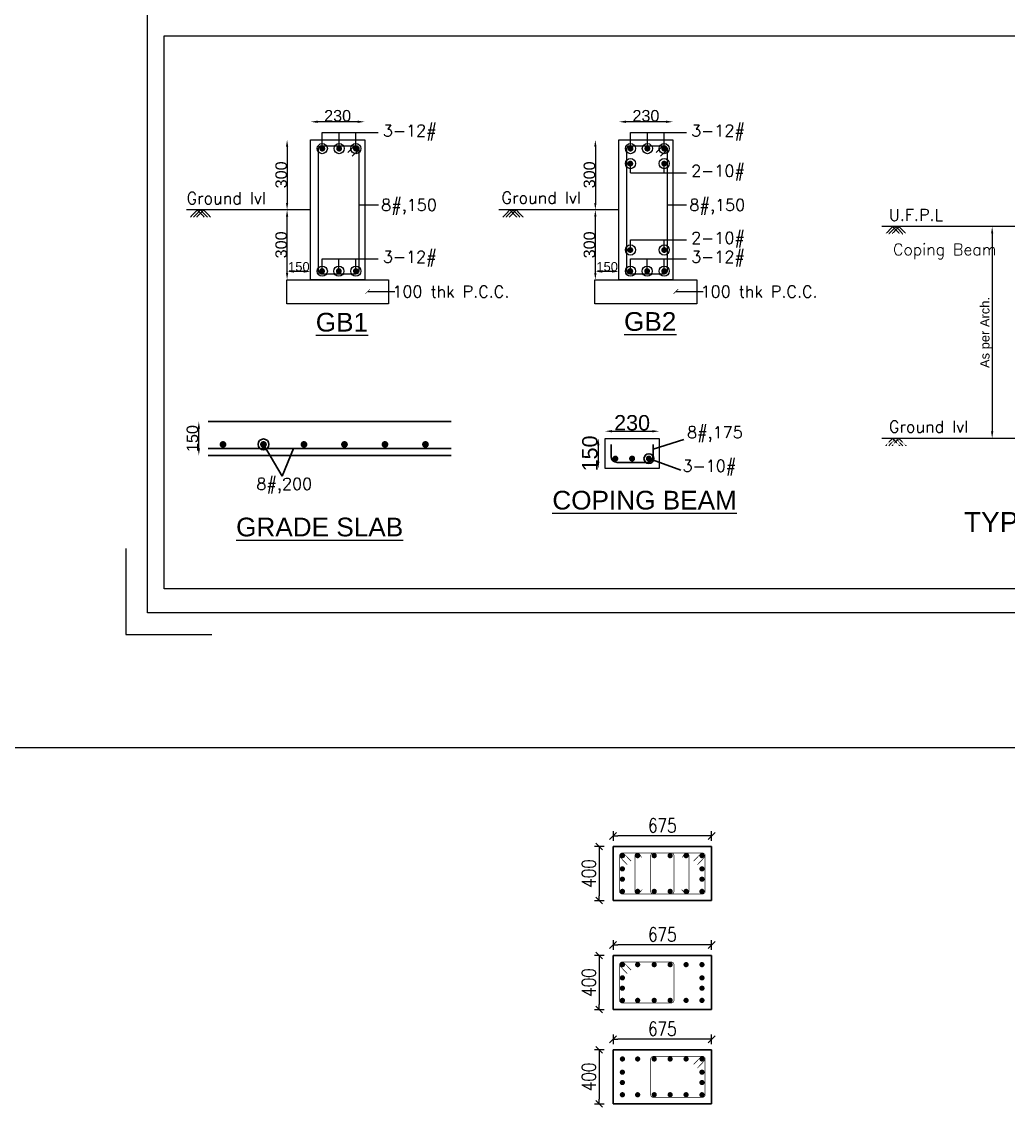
# Model space of a CAD drawing. Header units: inches. Extents: x 683042 to 921062, y -316188 to -5771.
# Drawn here: x 839426 to 860776, y -135439 to -111947 of the extents above; entities that cross this region are included whole.
import ezdxf
from ezdxf.enums import TextEntityAlignment as Align

# ---------------------------------------------------------------- set-up
doc = ezdxf.new("R2010")
doc.units = ezdxf.units.IN
doc.header["$MEASUREMENT"] = 0
doc.linetypes.add('DASHDOT', pattern=[1, 0.5, -0.25, 0, -0.25])
for name, color, linetype, lineweight in [('1-r.c.c.', 1, 'Continuous', 13), ('_0', 7, 'Continuous', 25), ('BM_TIE', 21, 'Continuous', 25), ('DIM', 135, 'Continuous', 30), ('R-FOUND', 97, 'Continuous', 30), ('R-STEEL', 5, 'Continuous', 30), ('R-text', 7, 'Continuous', 30), ('SCHEDULE', 7, 'Continuous', 30), ('SECTION', 6, 'Continuous', 30), ('STEEL', 5, 'Continuous', 30)]:
    doc.layers.add(name, color=color, linetype=linetype, lineweight=lineweight)
for name, color, linetype in [('CENTER', 252, 'DASHDOT'), ('FW', 33, 'Continuous'), ('TEXT', 35, 'Continuous'), ('TXT', 7, 'Continuous')]:
    doc.layers.add(name, color=color, linetype=linetype)
doc.styles.add('AR', font='arial.ttf')
doc.styles.add('C', font='arial.ttf')
doc.styles.add('DEEPAK', font='romans.shx')
doc.styles.add('DIM', font='romans.shx', dxfattribs={"width": 0.8})
doc.styles.add('ROMANS', font='romans.shx', dxfattribs={"width": 0.8})
doc.dimstyles.new('ali', dxfattribs={"dimtxt": 0.1, "dimasz": 0.05, "dimexe": 0.18, "dimexo": 0.0625, "dimgap": 0.03, "dimtad": 1, "dimzin": 0, "dimdsep": 46, "dimtxsty": 'AR', "dimcen": 0.09, "dimse1": 1, "dimse2": 1, "dimaunit": 1, "dimadec": 4, "dimazin": 0, "dimtfac": 1, "dimtofl": 0, "dimtmove": 0, "dimatfit": 3, "dimfxl": 0.18, "dimtolj": 1, "dimtzin": 0, "dimarcsym": 0})
doc.dimstyles.new('FND', dxfattribs={"dimscale": 3, "dimtxt": 2, "dimasz": 1.5, "dimexe": 1, "dimexo": 0, "dimgap": 0.5, "dimtad": 1, "dimlfac": 0.25, "dimzin": 11, "dimdsep": 46, "dimtxsty": 'DIM', "dimblk1": 'TICK', "dimblk2": 'TICK', "dimsah": 1, "dimcen": 0, "dimdle": 0.3, "dimse1": 1, "dimse2": 1, "dimclrd": 256, "dimclre": 256, "dimclrt": 256, "dimadec": 0, "dimazin": 0, "dimtfac": 0.75, "dimtix": 1, "dimtofl": 0, "dimtmove": 2, "dimatfit": 3, "dimldrblk": 'TICK', "dimfxl": 1, "dimtolj": 1, "dimtzin": 11, "dimarcsym": 0})
doc.dimstyles.new('Scale-100', dxfattribs={"dimtxt": 200, "dimasz": 100, "dimexe": 1.5, "dimexo": 2, "dimgap": 1, "dimtad": 1, "dimtoh": 1, "dimdec": 0, "dimdsep": 46, "dimtxsty": 'ROMANS', "dimblk": 'ARCHTICK', "dimcen": -1, "dimdle": 1.5, "dimclrd": 8, "dimclre": 4, "dimclrt": 4, "dimadec": 0, "dimazin": 0, "dimtfac": 1, "dimtdec": 0, "dimtix": 1, "dimtmove": 0, "dimatfit": 0, "dimldrblk": 'ARCHTICK', "dimfxl": 1, "dimfxlon": 1, "dimlwd": -1, "dimlwe": -1, "dimarcsym": 0})

# ---------------------------------------------------------------- blocks, each defined once
blk = doc.blocks.new('*D135')
at = {"layer": 'Defpoints', "color": 0, "transparency": 16777216}
for p in [(845679, -114503, 0), (845169, -116018), (845679, -116018, 0)]:
    blk.add_point(p, dxfattribs=at)
at = {"layer": 'R-text', "color": 0, "lineweight": -2, "transparency": 16777216}
blk.add_line((845169, -114653), (845169, -115868), dxfattribs=at)
at = {"layer": 'R-text', "color": 0, "transparency": 16777216}
for points in [[(845144, -114653), (845194, -114653), (845169, -114503)], [(845144, -115868), (845194, -115868), (845169, -116018)]]:
    blk.add_solid(points, dxfattribs=at)
at = {"layer": 'R-text', "color": 7, "transparency": 16777216, "insert": (845042, -115261), "char_height": 250, "attachment_point": 5, "rotation": 90, "style": 'AR'}
blk.add_mtext('\\A1;300', dxfattribs=at)
blk = doc.blocks.new('*D136')
at = {"layer": 'Defpoints', "color": 0, "transparency": 16777216}
for p in [(845679, -114112), (845679, -114503), (846848, -114503)]:
    blk.add_point(p, dxfattribs=at)
at = {"layer": 'R-text', "color": 0, "lineweight": -2, "transparency": 16777216}
blk.add_line((846698, -114112), (845829, -114112), dxfattribs=at)
at = {"layer": 'R-text', "color": 0, "transparency": 16777216}
for points in [[(845829, -114087), (845829, -114137), (845679, -114112)], [(846698, -114087), (846698, -114137), (846848, -114112)]]:
    blk.add_solid(points, dxfattribs=at)
at = {"layer": 'R-text', "color": 7, "transparency": 16777216, "insert": (846263, -113984), "char_height": 250, "attachment_point": 5, "style": 'AR'}
blk.add_mtext('\\A1;230', dxfattribs=at)
blk = doc.blocks.new('_ArchTick')
at = {"color": 0, "linetype": 'ByBlock', "const_width": 0.15}
blk.add_lwpolyline([(-0.5, -0.5), (0.5, 0.5)], dxfattribs=at)
blk = doc.blocks.new('*D133')
at = {"layer": 'Defpoints', "color": 0, "transparency": 16777216}
for p in [(845169, -116018), (845679, -116018, 0), (845679, -117534, 0)]:
    blk.add_point(p, dxfattribs=at)
at = {"layer": 'R-text', "color": 0, "lineweight": -2, "transparency": 16777216}
blk.add_line((845169, -117384), (845169, -116168), dxfattribs=at)
at = {"layer": 'R-text', "color": 0, "transparency": 16777216}
for points in [[(845144, -116168), (845194, -116168), (845169, -116018)], [(845144, -117384), (845194, -117384), (845169, -117534)]]:
    blk.add_solid(points, dxfattribs=at)
at = {"layer": 'R-text', "color": 7, "transparency": 16777216, "insert": (845042, -116776), "char_height": 250, "attachment_point": 5, "rotation": 90, "style": 'AR'}
blk.add_mtext('\\A1;300', dxfattribs=at)
blk = doc.blocks.new('*D134')
at = {"layer": 'Defpoints', "color": 0, "transparency": 16777216}
for p in [(845169, -117352), (845169, -117534), (845679, -117534, 0)]:
    blk.add_point(p, dxfattribs=at)
at = {"layer": 'R-text', "color": 0, "lineweight": -2, "transparency": 16777216}
blk.add_line((845529, -117352), (845319, -117352), dxfattribs=at)
at = {"layer": 'R-text', "color": 0, "transparency": 16777216}
for points in [[(845319, -117327), (845319, -117377), (845169, -117352)], [(845529, -117327), (845529, -117377), (845679, -117352)]]:
    blk.add_solid(points, dxfattribs=at)
at = {"layer": 'R-text', "color": 7, "transparency": 16777216, "insert": (845424, -117250), "char_height": 200, "attachment_point": 5, "style": 'AR'}
blk.add_mtext('\\A1;150', dxfattribs=at)
blk = doc.blocks.new('*D138')
at = {"layer": 'Defpoints', "color": 0, "transparency": 16777216}
for p in [(860736, -116380, 0), (860427, -120964), (860736, -120964)]:
    blk.add_point(p, dxfattribs=at)
at = {"layer": 'R-text', "color": 0, "lineweight": -2, "transparency": 16777216}
blk.add_line((860427, -116530), (860427, -120814), dxfattribs=at)
at = {"layer": 'R-text', "color": 0, "transparency": 16777216}
for points in [[(860402, -116530), (860452, -116530), (860427, -116380)], [(860402, -120814), (860452, -120814), (860427, -120964)]]:
    blk.add_solid(points, dxfattribs=at)
at = {"layer": 'R-text', "color": 7, "transparency": 16777216, "insert": (860299, -118672), "char_height": 200, "attachment_point": 5, "rotation": 90, "style": 'AR'}
blk.add_mtext('\\A1;As per Arch.', dxfattribs=at)
blk = doc.blocks.new('*D139')
at = {"layer": 'Defpoints', "color": 0, "transparency": 16777216}
for p in [(852050, -120965), (851903, -121615), (852050, -121615)]:
    blk.add_point(p, dxfattribs=at)
at = {"layer": 'R-text', "color": 0, "lineweight": -2, "transparency": 16777216}
blk.add_line((851903, -121115), (851903, -121465), dxfattribs=at)
at = {"layer": 'R-text', "color": 0, "transparency": 16777216}
for points in [[(851878, -121115), (851928, -121115), (851903, -120965)], [(851878, -121465), (851928, -121465), (851903, -121615)]]:
    blk.add_solid(points, dxfattribs=at)
at = {"layer": 'R-text', "color": 7, "transparency": 16777216, "insert": (851723, -121290), "char_height": 250, "attachment_point": 5, "rotation": 90, "style": 'AR'}
blk.add_mtext('\\A1;{\\H1.333x;150}', dxfattribs=at)
blk = doc.blocks.new('*D140')
at = {"layer": 'Defpoints', "color": 0, "transparency": 16777216}
for p in [(852050, -120965), (853220, -120809), (853220, -120965)]:
    blk.add_point(p, dxfattribs=at)
at = {"layer": 'R-text', "color": 0, "lineweight": -2, "transparency": 16777216}
blk.add_line((852200, -120809), (853070, -120809), dxfattribs=at)
at = {"layer": 'R-text', "color": 0, "transparency": 16777216}
for points in [[(852200, -120784), (852200, -120834), (852050, -120809)], [(853070, -120784), (853070, -120834), (853220, -120809)]]:
    blk.add_solid(points, dxfattribs=at)
at = {"layer": 'R-text', "color": 7, "transparency": 16777216, "insert": (852635, -120628), "char_height": 250, "attachment_point": 5, "style": 'AR'}
blk.add_mtext('\\A1;{\\H1.333x;230}', dxfattribs=at)
blk = doc.blocks.new('*D137')
at = {"layer": 'Defpoints', "color": 0, "transparency": 16777216}
for p in [(843259, -120601), (843460, -120601, 0), (843460, -121332, 0)]:
    blk.add_point(p, dxfattribs=at)
at = {"layer": 'R-text', "color": 0, "lineweight": -2, "transparency": 16777216}
blk.add_line((843259, -121182), (843259, -120751), dxfattribs=at)
at = {"layer": 'R-text', "color": 0, "transparency": 16777216}
for points in [[(843234, -120751), (843284, -120751), (843259, -120601)], [(843234, -121182), (843284, -121182), (843259, -121332)]]:
    blk.add_solid(points, dxfattribs=at)
at = {"layer": 'R-text', "color": 7, "transparency": 16777216, "insert": (843121, -120967), "char_height": 250, "attachment_point": 5, "rotation": 90, "style": 'AR'}
blk.add_mtext('\\A1;150', dxfattribs=at)
blk = doc.blocks.new('*D280')
at = {"layer": 'Defpoints', "color": 0, "transparency": 16777216}
for p in [(852350, -114503, 0), (851840, -116018), (852350, -116018, 0)]:
    blk.add_point(p, dxfattribs=at)
at = {"layer": 'R-text', "color": 0, "lineweight": -2, "transparency": 16777216}
blk.add_line((851840, -114653), (851840, -115868), dxfattribs=at)
at = {"layer": 'R-text', "color": 0, "transparency": 16777216}
for points in [[(851815, -114653), (851865, -114653), (851840, -114503)], [(851815, -115868), (851865, -115868), (851840, -116018)]]:
    blk.add_solid(points, dxfattribs=at)
at = {"layer": 'R-text', "color": 7, "transparency": 16777216, "insert": (851713, -115261), "char_height": 250, "attachment_point": 5, "rotation": 90, "style": 'AR'}
blk.add_mtext('\\A1;300', dxfattribs=at)
blk = doc.blocks.new('*D281')
at = {"layer": 'Defpoints', "color": 0, "transparency": 16777216}
for p in [(852350, -114112), (852350, -114503), (853519, -114503)]:
    blk.add_point(p, dxfattribs=at)
at = {"layer": 'R-text', "color": 0, "lineweight": -2, "transparency": 16777216}
blk.add_line((853369, -114112), (852500, -114112), dxfattribs=at)
at = {"layer": 'R-text', "color": 0, "transparency": 16777216}
for points in [[(852500, -114087), (852500, -114137), (852350, -114112)], [(853369, -114087), (853369, -114137), (853519, -114112)]]:
    blk.add_solid(points, dxfattribs=at)
at = {"layer": 'R-text', "color": 7, "transparency": 16777216, "insert": (852934, -113984), "char_height": 250, "attachment_point": 5, "style": 'AR'}
blk.add_mtext('\\A1;230', dxfattribs=at)
blk = doc.blocks.new('*D282')
at = {"layer": 'Defpoints', "color": 0, "transparency": 16777216}
for p in [(851840, -116018), (852350, -116018, 0), (852350, -117534, 0)]:
    blk.add_point(p, dxfattribs=at)
at = {"layer": 'R-text', "color": 0, "lineweight": -2, "transparency": 16777216}
blk.add_line((851840, -117384), (851840, -116168), dxfattribs=at)
at = {"layer": 'R-text', "color": 0, "transparency": 16777216}
for points in [[(851815, -116168), (851865, -116168), (851840, -116018)], [(851815, -117384), (851865, -117384), (851840, -117534)]]:
    blk.add_solid(points, dxfattribs=at)
at = {"layer": 'R-text', "color": 7, "transparency": 16777216, "insert": (851713, -116776), "char_height": 250, "attachment_point": 5, "rotation": 90, "style": 'AR'}
blk.add_mtext('\\A1;300', dxfattribs=at)
blk = doc.blocks.new('*D283')
at = {"layer": 'Defpoints', "color": 0, "transparency": 16777216}
for p in [(851840, -117352), (851840, -117534), (852350, -117534, 0)]:
    blk.add_point(p, dxfattribs=at)
at = {"layer": 'R-text', "color": 0, "lineweight": -2, "transparency": 16777216}
blk.add_line((852200, -117352), (851990, -117352), dxfattribs=at)
at = {"layer": 'R-text', "color": 0, "transparency": 16777216}
for points in [[(851990, -117327), (851990, -117377), (851840, -117352)], [(852200, -117327), (852200, -117377), (852350, -117352)]]:
    blk.add_solid(points, dxfattribs=at)
at = {"layer": 'R-text', "color": 7, "transparency": 16777216, "insert": (852095, -117250), "char_height": 200, "attachment_point": 5, "style": 'AR'}
blk.add_mtext('\\A1;150', dxfattribs=at)
blk = doc.blocks.new('TICK')
for p, q in [((0, 0), (-1, 0)), ((-0.71, -0.71), (0.71, 0.71)), ((0, -1), (0, 1))]:
    blk.add_line(p, q)
blk = doc.blocks.new('*D295')
at = {"layer": 'Defpoints', "color": 0, "transparency": 16777216}
for p in [(852223, -131926), (852223, -132155), (854356, -132155)]:
    blk.add_point(p, dxfattribs=at)
at = {"layer": 'DIM', "lineweight": -2, "transparency": 16777216}
blk.add_line((854251, -131926), (852328, -131926), dxfattribs=at)
at = {"layer": 'DIM', "lineweight": -2, "transparency": 16777216, "xscale": 105, "yscale": 105, "zscale": 105, "rotation": 180}
blk.add_blockref('TICK', (852223, -131926), dxfattribs=at)
at = {"layer": 'DIM', "lineweight": -2, "transparency": 16777216, "xscale": 105, "yscale": 105, "zscale": 105}
blk.add_blockref('TICK', (854356, -131926), dxfattribs=at)
at = {"layer": 'DIM', "lineweight": 35, "transparency": 16777216, "insert": (853289, -131701), "char_height": 300, "attachment_point": 5, "style": 'DIM'}
blk.add_mtext('\\A1;675', dxfattribs=at)
blk = doc.blocks.new('*D296')
at = {"layer": 'Defpoints', "color": 0, "transparency": 16777216}
for p in [(852223, -132155), (851923, -133323), (852223, -133323)]:
    blk.add_point(p, dxfattribs=at)
at = {"layer": 'DIM', "lineweight": -2, "transparency": 16777216}
blk.add_line((851923, -132260), (851923, -133218), dxfattribs=at)
at = {"layer": 'DIM', "lineweight": -2, "transparency": 16777216, "xscale": 105, "yscale": 105, "zscale": 105}
for p, rotation in [((851923, -132155), 90), ((851923, -133323), 270)]:
    blk.add_blockref('TICK', p, dxfattribs=dict(at, rotation=rotation))
at = {"layer": 'DIM', "lineweight": 35, "transparency": 16777216, "insert": (851698, -132739), "char_height": 300, "attachment_point": 5, "rotation": 90, "style": 'DIM'}
blk.add_mtext('\\A1;400', dxfattribs=at)
blk = doc.blocks.new('*D297')
at = {"layer": 'Defpoints', "color": 0, "transparency": 16777216}
for p in [(852223, -129567), (852223, -129796), (854356, -129796)]:
    blk.add_point(p, dxfattribs=at)
at = {"layer": 'DIM', "lineweight": -2, "transparency": 16777216}
blk.add_line((854251, -129567), (852328, -129567), dxfattribs=at)
at = {"layer": 'DIM', "lineweight": -2, "transparency": 16777216, "xscale": 105, "yscale": 105, "zscale": 105, "rotation": 180}
blk.add_blockref('TICK', (852223, -129567), dxfattribs=at)
at = {"layer": 'DIM', "lineweight": -2, "transparency": 16777216, "xscale": 105, "yscale": 105, "zscale": 105}
blk.add_blockref('TICK', (854356, -129567), dxfattribs=at)
at = {"layer": 'DIM', "lineweight": 35, "transparency": 16777216, "insert": (853289, -129342), "char_height": 300, "attachment_point": 5, "style": 'DIM'}
blk.add_mtext('\\A1;675', dxfattribs=at)
blk = doc.blocks.new('*D298')
at = {"layer": 'Defpoints', "color": 0, "transparency": 16777216}
for p in [(852223, -129796), (851923, -130965), (852223, -130965)]:
    blk.add_point(p, dxfattribs=at)
at = {"layer": 'DIM', "lineweight": -2, "transparency": 16777216}
blk.add_line((851923, -129901), (851923, -130860), dxfattribs=at)
at = {"layer": 'DIM', "lineweight": -2, "transparency": 16777216, "xscale": 105, "yscale": 105, "zscale": 105}
for p, rotation in [((851923, -129796), 90), ((851923, -130965), 270)]:
    blk.add_blockref('TICK', p, dxfattribs=dict(at, rotation=rotation))
at = {"layer": 'DIM', "lineweight": 35, "transparency": 16777216, "insert": (851698, -130380), "char_height": 300, "attachment_point": 5, "rotation": 90, "style": 'DIM'}
blk.add_mtext('\\A1;400', dxfattribs=at)
blk = doc.blocks.new('*D299')
at = {"layer": 'Defpoints', "color": 0, "transparency": 16777216}
for p in [(852223, -133968), (852223, -134196), (854356, -134196)]:
    blk.add_point(p, dxfattribs=at)
at = {"layer": 'DIM', "lineweight": -2, "transparency": 16777216}
blk.add_line((854251, -133968), (852328, -133968), dxfattribs=at)
at = {"layer": 'DIM', "lineweight": -2, "transparency": 16777216, "xscale": 105, "yscale": 105, "zscale": 105, "rotation": 180}
blk.add_blockref('TICK', (852223, -133968), dxfattribs=at)
at = {"layer": 'DIM', "lineweight": -2, "transparency": 16777216, "xscale": 105, "yscale": 105, "zscale": 105}
blk.add_blockref('TICK', (854356, -133968), dxfattribs=at)
at = {"layer": 'DIM', "lineweight": 35, "transparency": 16777216, "insert": (853289, -133743), "char_height": 300, "attachment_point": 5, "style": 'DIM'}
blk.add_mtext('\\A1;675', dxfattribs=at)
blk = doc.blocks.new('*D300')
at = {"layer": 'Defpoints', "color": 0, "transparency": 16777216}
for p in [(852223, -134196), (851923, -135365), (852223, -135365)]:
    blk.add_point(p, dxfattribs=at)
at = {"layer": 'DIM', "lineweight": -2, "transparency": 16777216}
blk.add_line((851923, -134301), (851923, -135260), dxfattribs=at)
at = {"layer": 'DIM', "lineweight": -2, "transparency": 16777216, "xscale": 105, "yscale": 105, "zscale": 105}
for p, rotation in [((851923, -134196), 90), ((851923, -135365), 270)]:
    blk.add_blockref('TICK', p, dxfattribs=dict(at, rotation=rotation))
at = {"layer": 'DIM', "lineweight": 35, "transparency": 16777216, "insert": (851698, -134781), "char_height": 300, "attachment_point": 5, "rotation": 90, "style": 'DIM'}
blk.add_mtext('\\A1;400', dxfattribs=at)

msp = doc.modelspace()

# ---------------------------------------------------------------- linework, layer by layer
at = {"color": 1, "lineweight": 30}
msp.add_lwpolyline([(888862.659, -91704.077), (888862.659, -124739.695), (842145.624, -124739.695), (842145.624, -91704.077)], close=True, dxfattribs=at)
at = {"color": 0}
msp.add_lwpolyline([(841680.744, -123345.056), (841680.744, -125204.575), (843540.263, -125204.575)], dxfattribs=at)
at = {"layer": '1-r.c.c.', "lineweight": 35}
for p, q in [((852222.644, -129795.936), (854356.248, -129795.936)), ((852222.644, -130964.54), (852222.644, -129795.936)), ((854356.248, -129795.936), (854356.248, -130964.54)), ((854356.248, -130964.54), (852222.644, -130964.54)), ((852222.644, -132154.514), (854356.248, -132154.514)), ((852222.644, -133323.119), (852222.644, -132154.514)), ((854356.248, -132154.514), (854356.248, -133323.119)), ((854356.248, -133323.119), (852222.644, -133323.119)), ((852222.644, -134196.27), (854356.248, -134196.27)), ((852222.644, -135364.874), (852222.644, -134196.27)), ((854356.248, -134196.27), (854356.248, -135364.874)), ((854356.248, -135364.874), (852222.644, -135364.874))]:
    msp.add_line(p, q, dxfattribs=at)
at = {"layer": '_0', "color": 7}
msp.add_lwpolyline([(842506.977, -112255.616), (883101.788, -112255.616), (883101.788, -124218.832), (842506.977, -124218.832)], close=True, dxfattribs=at)
at = {"layer": 'BM_TIE', "lineweight": 35}
for p, q in [((843459.564, -120601.417), (848717.364, -120601.417)), ((843459.564, -121331.667), (848717.364, -121331.667))]:
    msp.add_line(p, q, dxfattribs=at)
at = {"layer": 'CENTER', "linetype": 'Continuous', "ltscale": 10}
for p, q in [((845678.7, -116018.459, 0), (842990.394, -116018.459, 0)), ((852349.552, -116018.459, 0), (849753.072, -116018.459, 0)), ((861356.372, -116379.695, 0), (858039.368, -116379.695, 0)), ((861356.372, -120963.786, 0), (858039.368, -120963.786, 0))]:
    msp.add_line(p, q, dxfattribs=at)
at = {"layer": 'CENTER', "ltscale": 10, "elevation": 0}
for points in [[(843224.828, -116018.459), (843075.372, -116176.718)], [(843293.099, -116018.459), (843143.642, -116176.718)], [(843361.369, -116018.459), (843211.912, -116176.718)], [(843224.828, -116018.459), (843374.285, -116176.718)], [(843293.099, -116018.459), (843442.555, -116176.718)], [(843361.369, -116018.459), (843510.825, -116176.718)], [(849987.506, -116018.459), (849838.049, -116176.718)], [(850055.776, -116018.459), (849906.319, -116176.718)], [(850124.046, -116018.459), (849974.59, -116176.718)], [(849987.506, -116018.459), (850136.962, -116176.718)], [(850055.776, -116018.459), (850205.232, -116176.718)], [(850124.046, -116018.459), (850273.503, -116176.718)], [(858273.802, -116379.695), (858124.346, -116537.954)], [(858342.072, -116379.695), (858192.616, -116537.954)], [(858410.343, -116379.695), (858260.886, -116537.954)], [(858273.802, -116379.695), (858423.259, -116537.954)], [(858342.072, -116379.695), (858491.529, -116537.954)], [(858410.343, -116379.695), (858559.799, -116537.954)]]:
    msp.add_lwpolyline(points, dxfattribs=at)
at = {"layer": 'CENTER', "ltscale": 10}
for points in [[(858273.802, -120963.786), (858124.346, -121122.045)], [(858342.072, -120963.786), (858192.616, -121122.045)], [(858410.343, -120963.786), (858260.886, -121122.045)], [(858273.802, -120963.786), (858423.259, -121122.045)], [(858342.072, -120963.786), (858491.529, -121122.045)], [(858410.343, -120963.786), (858559.799, -121122.045)]]:
    msp.add_lwpolyline(points, dxfattribs=at)
at = {"layer": 'FW', "elevation": 0}
for points in [[(845678.7, -114502.973), (846848.262, -114502.973), (846848.262, -117533.944), (845678.7, -117533.944)], [(852349.552, -114502.973), (853519.114, -114502.973), (853519.114, -117533.944), (852349.552, -117533.944)]]:
    msp.add_lwpolyline(points, close=True, dxfattribs=at)
at = {"layer": 'FW'}
msp.add_lwpolyline([(852050.245, -120965.106), (853219.807, -120965.106), (853219.807, -121614.862), (852050.245, -121614.862)], close=True, dxfattribs=at)
at = {"layer": 'R-FOUND'}
msp.add_lwpolyline([(797840.852, -55574.837), (921062.027, -55574.837), (921062.027, -127661.052), (797840.852, -127661.052)], close=True, dxfattribs=at)
at = {"layer": 'R-STEEL', "lineweight": 35}
msp.add_line((853089.856, -121193.74), (853758.02, -120986.86), dxfattribs=at)
at = {"layer": 'R-text', "lineweight": 35}
msp.add_line((852997.42, -121401.252), (853690.34, -121654.233), dxfattribs=at)
at = {"layer": 'SCHEDULE', "color": 1, "lineweight": 35, "const_width": 56.445, "flags": 128}
for points in [[(852424.99, -129965.269, 1), (852424.99, -130021.714, 1)], [(854147.252, -129965.269, -1), (854147.252, -130021.714, -1)], [(852424.99, -130795.207, -1), (852424.99, -130738.762, -1)], [(854147.252, -130795.207, 1), (854147.252, -130738.762, 1)], [(852424.99, -132323.848, 1), (852424.99, -132380.293, 1)], [(854147.252, -132323.848, -1), (854147.252, -132380.293, -1)], [(852424.99, -133153.785, -1), (852424.99, -133097.341, -1)], [(854147.252, -133153.785, 1), (854147.252, -133097.341, 1)], [(852424.99, -134365.603, 1), (852424.99, -134422.048, 1)], [(854147.252, -134365.603, -1), (854147.252, -134422.048, -1)], [(852424.99, -135195.54, -1), (852424.99, -135139.096, -1)], [(854147.252, -135195.54, 1), (854147.252, -135139.096, 1)]]:
    msp.add_lwpolyline(points, format="xyb", close=True, dxfattribs=at)
at = {"layer": 'SCHEDULE', "lineweight": 35, "const_width": 56.445, "flags": 128}
for points in [[(852755.221, -129965.269, 1), (852755.221, -130021.714, 1)], [(853113.895, -129965.269, 1), (853113.895, -130021.714, 1)], [(853458.347, -129965.269, 1), (853458.347, -130021.714, 1)], [(853802.799, -129965.269, 1), (853802.799, -130021.714, 1)], [(852424.99, -130307.823, -1), (852424.99, -130251.378, -1)], [(854147.252, -130307.823, 1), (854147.252, -130251.378, 1)], [(852424.99, -130531.638, -1), (852424.99, -130475.193, -1)], [(854147.252, -130531.638, 1), (854147.252, -130475.193, 1)], [(852755.221, -130795.207, -1), (852755.221, -130738.762, -1)], [(853113.895, -130795.207, -1), (853113.895, -130738.762, -1)], [(853458.347, -130795.207, -1), (853458.347, -130738.762, -1)], [(853802.799, -130795.207, -1), (853802.799, -130738.762, -1)], [(852755.221, -132323.848, 1), (852755.221, -132380.293, 1)], [(853113.895, -132323.848, 1), (853113.895, -132380.293, 1)], [(853458.347, -132323.848, 1), (853458.347, -132380.293, 1)], [(853802.799, -132323.848, 1), (853802.799, -132380.293, 1)], [(852424.99, -132666.401, -1), (852424.99, -132609.957, -1)], [(854147.252, -132666.401, 1), (854147.252, -132609.957, 1)], [(852424.99, -132890.217, -1), (852424.99, -132833.772, -1)], [(854147.252, -132890.217, 1), (854147.252, -132833.772, 1)], [(852755.221, -133153.785, -1), (852755.221, -133097.341, -1)], [(853113.895, -133153.785, -1), (853113.895, -133097.341, -1)], [(853458.347, -133153.785, -1), (853458.347, -133097.341, -1)], [(853802.799, -133153.785, -1), (853802.799, -133097.341, -1)], [(852755.221, -134365.603, 1), (852755.221, -134422.048, 1)], [(853113.895, -134365.603, 1), (853113.895, -134422.048, 1)], [(853458.347, -134365.603, 1), (853458.347, -134422.048, 1)], [(853802.799, -134365.603, 1), (853802.799, -134422.048, 1)], [(852424.99, -134708.156, -1), (852424.99, -134651.712, -1)], [(854147.252, -134708.156, 1), (854147.252, -134651.712, 1)], [(852424.99, -134931.972, -1), (852424.99, -134875.527, -1)], [(854147.252, -134931.972, 1), (854147.252, -134875.527, 1)], [(852755.221, -135195.54, -1), (852755.221, -135139.096, -1)], [(853113.895, -135195.54, -1), (853113.895, -135139.096, -1)], [(853458.347, -135195.54, -1), (853458.347, -135139.096, -1)], [(853802.799, -135195.54, -1), (853802.799, -135139.096, -1)]]:
    msp.add_lwpolyline(points, format="xyb", close=True, dxfattribs=at)
at = {"layer": 'SECTION', "elevation": 0}
for points in [[(845160.301, -117533.944), (847366.661, -117533.944), (847366.661, -118052.343), (845160.301, -118052.343)], [(851831.153, -117533.944), (854037.513, -117533.944), (854037.513, -118052.343), (851831.153, -118052.343)]]:
    msp.add_lwpolyline(points, close=True, dxfattribs=at)
at = {"layer": 'STEEL', "lineweight": 35}
msp.add_line((843459.564, -121185.617), (848717.364, -121185.617), dxfattribs=at)
at = {"layer": 'STEEL', "elevation": 0, "flags": 128}
for points in [[(846486.482, -114775.105), (846613.264, -114648.322, -0.668178638), (846721.48, -114693.147), (846721.48, -117343.771, -0.414213562), (846658.088, -117407.162), (845913.45, -117407.162, -0.414213562), (845850.059, -117343.771), (845850.059, -114693.147, -0.414213562), (845913.45, -114629.755), (846658.088, -114629.755, -0.668178638), (846702.913, -114737.971), (846576.13, -114856.79)], [(853157.334, -114775.105), (853284.116, -114648.322, -0.668178638), (853392.332, -114693.147), (853392.332, -117343.771, -0.414213562), (853328.941, -117407.162), (852584.302, -117407.162, -0.414213562), (852520.911, -117343.771), (852520.911, -114693.147, -0.414213562), (852584.302, -114629.755), (853328.941, -114629.755, -0.668178638), (853373.765, -114737.971), (853246.983, -114856.79)]]:
    msp.add_lwpolyline(points, format="xyb", dxfattribs=at)
at = {"layer": 'STEEL', "const_width": 63.391, "elevation": 0, "flags": 128}
for points in [[(845899.127, -114693.147, 1), (845962.519, -114693.147, 1)], [(846262.76, -114693.147, 1), (846326.151, -114693.147, 1)], [(846689.784, -114693.147, -1), (846626.393, -114693.147, -1)], [(852569.98, -114693.147, 1), (852633.371, -114693.147, 1)], [(852933.612, -114693.147, 1), (852997.003, -114693.147, 1)], [(853360.636, -114693.147, -1), (853297.245, -114693.147, -1)], [(852564.202, -115017.848, -1), (852627.593, -115017.848, -1)], [(853360.636, -115017.848, 1), (853297.245, -115017.848, 1)], [(852564.202, -116887.043, -1), (852627.593, -116887.043, -1)], [(853360.636, -116887.043, 1), (853297.245, -116887.043, 1)], [(845893.35, -117343.771, -1), (845956.741, -117343.771, -1)], [(846256.983, -117343.771, -1), (846320.374, -117343.771, -1)], [(846689.784, -117343.771, 1), (846626.393, -117343.771, 1)], [(852564.202, -117343.771, -1), (852627.593, -117343.771, -1)], [(852927.835, -117343.771, -1), (852991.226, -117343.771, -1)], [(853360.636, -117343.771, 1), (853297.245, -117343.771, 1)]]:
    msp.add_lwpolyline(points, format="xyb", close=True, dxfattribs=at)
at = {"layer": 'STEEL', "lineweight": 35}
for points, const_width in [([(843818.363, -121094.738, 1), (843745.338, -121094.738, 1)], 73.025), ([(844694.663, -121094.738, 1), (844621.638, -121094.738, 1)], 73.025), ([(845570.963, -121094.738, 1), (845497.938, -121094.738, 1)], 73.025), ([(846447.263, -121094.738, 1), (846374.238, -121094.738, 1)], 73.025), ([(847323.563, -121094.738, 1), (847250.538, -121094.738, 1)], 73.025), ([(848199.863, -121094.738, 1), (848126.838, -121094.738, 1)], 73.025), ([(852240.144, -121401.252, -1), (852305.12, -121401.252, -1)], 64.976), ([(852602.538, -121401.252, -1), (852667.514, -121401.252, -1)], 64.976), ([(853029.908, -121401.252, 1), (852964.932, -121401.252, 1)], 64.976)]:
    msp.add_lwpolyline(points, format="xyb", close=True, dxfattribs=dict(at, const_width=const_width))
msp.add_lwpolyline([(853089.856, -121095.057), (853089.856, -121354.96, -0.414213562), (852959.904, -121484.911), (852310.148, -121484.911, -0.414213562), (852180.196, -121354.96), (852180.196, -121095.057)], format="xyb", dxfattribs=at)
at = {"layer": 'STEEL', "color": 170, "lineweight": 35, "const_width": 12.7, "flags": 128}
for points in [[(852533.517, -130192.896), (852380.287, -130033.404, -0.668178638), (852420.199, -129937.047), (853484.374, -129937.047, -0.414213562), (853540.819, -129993.492), (853540.819, -130766.984, -0.414213562), (853484.374, -130823.429), (852420.199, -130823.429, -0.414213562), (852363.755, -130766.984), (852363.755, -129993.492, -0.668178638), (852460.112, -129953.579), (852613.342, -130113.071)], [(852854.994, -130726.143), (852768.199, -130824.446, -0.475570383), (852696.32, -130768.002), (852696.32, -129994.509, -0.668178638), (852792.677, -129954.597), (852841.601, -130034.342)], [(854045.374, -130192.896), (854198.604, -130033.404, 0.668178638), (854158.692, -129937.047), (853094.517, -129937.047, 0.414213562), (853038.073, -129993.492), (853038.073, -130766.984, 0.414213562), (853094.517, -130823.429), (854158.692, -130823.429, 0.414213562), (854215.136, -130766.984), (854215.136, -129993.492, 0.668178638), (854118.78, -129953.579), (853965.55, -130113.071)], [(853706.89, -130726.143), (853793.686, -130824.446, 0.475570383), (853865.564, -130768.002), (853865.564, -129994.509, 0.668178638), (853769.207, -129954.597), (853720.283, -130034.342)], [(852533.517, -132551.474), (852380.287, -132391.983, -0.668178638), (852420.199, -132295.626), (853484.374, -132295.626, -0.414213562), (853540.819, -132352.07), (853540.819, -133125.563, -0.414213562), (853484.374, -133182.008), (852420.199, -133182.008, -0.414213562), (852363.755, -133125.563), (852363.755, -132352.07, -0.668178638), (852460.112, -132312.158), (852613.342, -132471.65)], [(854045.374, -134593.23), (854198.604, -134433.738, 0.668178638), (854158.692, -134337.381), (853094.517, -134337.381, 0.414213562), (853038.073, -134393.825), (853038.073, -135167.318, 0.414213562), (853094.517, -135223.763), (854158.692, -135223.763, 0.414213562), (854215.136, -135167.318), (854215.136, -134393.825, 0.668178638), (854118.78, -134353.913), (853965.55, -134513.405)]]:
    msp.add_lwpolyline(points, format="xyb", dxfattribs=at)
at = {"layer": 'TEXT', "color": 0, "lineweight": 35}
for p, q in [((844658.151, -121094.738), (845065.853, -121778.652)), ((845065.853, -121778.652), (845309.252, -121185.617))]:
    msp.add_line(p, q, dxfattribs=at)
msp.add_circle((844658.151, -121094.738), 118.456, dxfattribs=at)
at = {"layer": 'TEXT', "lineweight": 35}
msp.add_circle((852997.42, -121401.252), 105.399, dxfattribs=at)
at = {"layer": 'TXT'}
for p, q in [((845930.823, -114345.792), (847141.009, -114345.792)), ((845930.823, -114693.147), (845930.823, -114345.792)), ((846294.456, -114693.147, 0), (846294.456, -114345.792, 0)), ((846658.088, -114693.147), (846658.088, -114345.792)), ((852601.675, -114345.792), (853811.861, -114345.792)), ((852601.675, -114693.147), (852601.675, -114345.792)), ((852965.308, -114693.147, 0), (852965.308, -114345.792, 0)), ((853328.941, -114693.147), (853328.941, -114345.792)), ((852601.675, -115215.459, 0), (852601.675, -115017.848, 0)), ((853328.941, -115215.459, 0), (853328.941, -115017.848, 0)), ((852601.675, -115215.459, 0), (853811.861, -115215.459, 0)), ((846721.48, -115912.044), (847143.68, -115912.044)), ((853392.332, -115912.044), (853814.533, -115912.044)), ((852601.675, -116667.38), (853811.861, -116667.38)), ((852601.675, -116887.043), (852601.675, -116667.38)), ((853328.941, -116887.043), (853328.941, -116667.38)), ((845930.823, -117076.762), (847141.009, -117076.762)), ((845930.823, -117343.771), (845930.823, -117076.762)), ((846288.678, -117343.771, 0), (846288.678, -117076.762, 0)), ((846658.088, -117343.771), (846658.088, -117076.762)), ((852601.675, -117076.762), (853811.861, -117076.762)), ((852601.675, -117343.771), (852601.675, -117076.762)), ((852959.531, -117343.771, 0), (852959.531, -117076.762, 0)), ((853328.941, -117343.771), (853328.941, -117076.762))]:
    msp.add_line(p, q, dxfattribs=at)
for centre in [(845930.823, -114693.147), (846294.456, -114693.147, 0), (846658.088, -114693.147), (852601.675, -114693.147), (852965.308, -114693.147, 0), (853328.941, -114693.147), (852601.675, -115017.848), (853328.941, -115017.848), (852601.675, -116887.043), (853328.941, -116887.043), (845930.823, -117343.771), (846288.678, -117343.771, 0), (846658.088, -117343.771), (852601.675, -117343.771), (852959.531, -117343.771, 0), (853328.941, -117343.771)]:
    msp.add_circle(centre, 109.754, dxfattribs=at)

# ---------------------------------------------------------------- texts
at = {"layer": 'TXT', "style": 'DEEPAK'}
for s, height, p in [('8#,150', 253.5647, (847204.184, -115912.044)), ('8#,150', 253.5647, (853875.036, -115912.044)), ('100 thk P.C.C.', 253.56471, (847446.644, -117787.509)), ('100 thk P.C.C.', 253.56471, (854117.496, -117787.509))]:
    msp.add_text(s, height=height, dxfattribs=at).set_placement(p, align=Align.MIDDLE_LEFT)
at = {"layer": 'TXT', "color": 30, "style": 'C'}
for s, height, p in [('%%UGB1', 404.9992, (846355.518, -118449.405)), ('%%UGB2', 404.9992, (853026.371, -118433.834)), ('TYPICAL SECTION', 433.58716, (862508.454, -122774.218, 0))]:
    msp.add_text(s, height=height, dxfattribs=at).set_placement(p, align=Align.MIDDLE_CENTER)
for s, p in [('%%UCOPING BEAM', (852904.823, -122503.296)), ('%%UGRADE SLAB', (845873.277, -123084.241))]:
    msp.add_text(s, height=404.99919, dxfattribs=at).set_placement(p, align=Align.CENTER)
at = {"layer": 'TXT', "style": 'DEEPAK'}
for s, insert, char_height, attachment_point in [('3-12#', (847243.277, -114345.792), 253.5647, 4), ('3-12#', (853914.129, -114345.792), 253.5647, 4), ('2-10#', (853914.129, -115215.459, 0), 253.5647, 4), ('U.F.P.L', (858191.347, -116126.703, 0), 253.5647, 4), ('2-10#', (853914.129, -116667.38), 253.5647, 4), ('Coping Beam', (858282.716, -116750.315, 0), 250.00021, 1), ('3-12#', (847243.277, -117076.762), 253.5647, 4), ('3-12#', (853914.129, -117076.762), 253.5647, 4), ('8#,175', (853824.077, -120873.542), 253.5647, 4), ('3-10#', (853727.712, -121600.554), 253.5647, 4), ('8#,200', (844504.27, -121990.512), 253.5647, 4)]:
    msp.add_mtext(s, dxfattribs=dict(at, insert=insert, char_height=char_height, attachment_point=attachment_point))
at = {"layer": 'TXT', "char_height": 253.5647, "width": 1963.80917, "attachment_point": 4, "style": 'DEEPAK'}
for insert in [(842992.569, -115765.468, 0), (849808.569, -115756.587, 0), (858191.347, -120710.795, 0)]:
    msp.add_mtext('Ground lvl', dxfattribs=dict(at, insert=insert))

# ---------------------------------------------------------------- dimensions: what is measured, and where the dimension line sits
at = {"layer": 'DIM', "lineweight": 35}
for p1, p2, distance, text, picture, middle in [((854356.248, -129795.936), (852222.644, -129795.936), -228.591, '675', '*D297', (853289.446, -129342.345)), ((852222.644, -129795.936), (852222.644, -130964.54), -300.028, '400', '*D298', (851697.615, -130380.238)), ((854356.248, -132154.514), (852222.644, -132154.514), -228.591, '675', '*D295', (853289.446, -131700.924)), ((852222.644, -132154.514), (852222.644, -133323.119), -300.028, '400', '*D296', (851697.615, -132738.817)), ((854356.248, -134196.27), (852222.644, -134196.27), -228.591, '675', '*D299', (853289.446, -133742.679)), ((852222.644, -134196.27), (852222.644, -135364.874), -300.028, '400', '*D300', (851697.615, -134780.572))]:
    dim = msp.add_aligned_dim(p1=p1, p2=p2, distance=distance, text=text, dimstyle='FND', override={"dimtxt": 100, "dimasz": 35, "dimgap": 25, "dimpost": '"'}, dxfattribs=at)
    dim.commit()
    dim.dimension.update_dxf_attribs({"geometry": picture, "text_midpoint": middle})
at = {"layer": 'R-text'}
for p1, p2, picture, middle in [((846848.262, -114502.973), (845678.7, -114502.973), '*D136', (846263.481, -113983.851)), ((853519.114, -114502.973), (852349.552, -114502.973), '*D281', (852934.333, -113983.851))]:
    dim = msp.add_aligned_dim(p1=p1, p2=p2, distance=-391.364, text='230', dimstyle='ali', override={"dimtxt": 250, "dimasz": 150, "dimclrt": 7}, dxfattribs=at)
    dim.commit()
    dim.dimension.update_dxf_attribs({"geometry": picture, "text_midpoint": middle})
for base, p1, p2, angle, text, override, picture, middle in [((845169.485, -116018.459), (845678.7, -114502.973, 0), (845678.7, -116018.459, 0), 90, '300', {"dimtxt": 250, "dimasz": 150, "dimclrt": 7}, '*D135', (845041.727, -115260.716)), ((851840.338, -116018.459), (852349.552, -114502.973, 0), (852349.552, -116018.459, 0), 90, '300', {"dimtxt": 250, "dimasz": 150, "dimclrt": 7}, '*D280', (851712.579, -115260.716)), ((845169.485, -116018.459), (845678.7, -117533.944, 0), (845678.7, -116018.459, 0), 270, '300', {"dimtxt": 250, "dimasz": 150, "dimclrt": 7}, '*D133', (845041.727, -116776.201)), ((851840.338, -116018.459), (852349.552, -117533.944, 0), (852349.552, -116018.459, 0), 270, '300', {"dimtxt": 250, "dimasz": 150, "dimclrt": 7}, '*D282', (851712.579, -116776.201)), ((860427.146, -120963.786, 0), (860735.646, -116379.695, 0), (860735.646, -120963.786, 0), 90, 'As per Arch.', {"dimtxt": 200, "dimasz": 150, "dimclrt": 7}, '*D138', (860299.354, -118671.74, 0)), ((843258.709, -120601.417, 0), (843459.564, -121331.667), (843459.564, -120601.417), 270, '150', {"dimtxt": 250, "dimasz": 150, "dimgap": 10, "dimclrt": 7}, '*D137', (843121.066, -120966.542, 0))]:
    dim = msp.add_linear_dim(base=base, p1=p1, p2=p2, angle=angle, text=text, dimstyle='ali', override=override, dxfattribs=at)
    dim.commit()
    dim.dimension.update_dxf_attribs({"geometry": picture, "text_midpoint": middle})
for base, p1, p2, text, override, picture, middle in [((845169.485, -117351.811), (845678.7, -117533.944, 0), (845169.485, -117533.944), '150', {"dimtxt": 200, "dimasz": 150, "dimclrt": 7}, '*D134', (845424.093, -117249.667)), ((851840.338, -117351.811), (852349.552, -117533.944, 0), (851840.338, -117533.944), '150', {"dimtxt": 200, "dimasz": 150, "dimclrt": 7}, '*D283', (852094.945, -117249.667)), ((853219.807, -120808.557), (852050.245, -120965.106), (853219.807, -120965.106), '{\\H1.333x;230}', {"dimtxt": 250, "dimasz": 150, "dimgap": 10, "dimclrt": 7}, '*D140', (852635.026, -120628.295))]:
    dim = msp.add_linear_dim(base=base, p1=p1, p2=p2, text=text, dimstyle='ali', override=override, dxfattribs=at)
    dim.commit()
    dim.dimension.update_dxf_attribs({"geometry": picture, "text_midpoint": middle})
dim = msp.add_linear_dim(base=(851903.304, -121614.862), p1=(852050.245, -120965.106), p2=(852050.245, -121614.862), angle=90, text='{\\H1.333x;150}', dimstyle='ali', override={"dimtxt": 250, "dimasz": 150, "dimgap": 10, "dimclrt": 7}, dxfattribs=at)
dim.commit()
dim.dimension.update_dxf_attribs({"geometry": '*D139', "text_midpoint": (851903.304, -121289.984), "dimtype": 160})

# ---------------------------------------------------------------- leaders
at = {"layer": 'TXT'}
for points in [[(846912.993, -117784.966), (847502.993, -117784.966)], [(853583.845, -117784.966), (854173.845, -117784.966)]]:
    msp.add_leader(points, dimstyle='Scale-100', override={"dimgap": 1, "dimtad": 0, "dimfxl": 100, "dimtfill": 2, "dimtfillclr": 256, "dimarcsym": 2}, dxfattribs=at)

doc.saveas('drawing.dxf')
